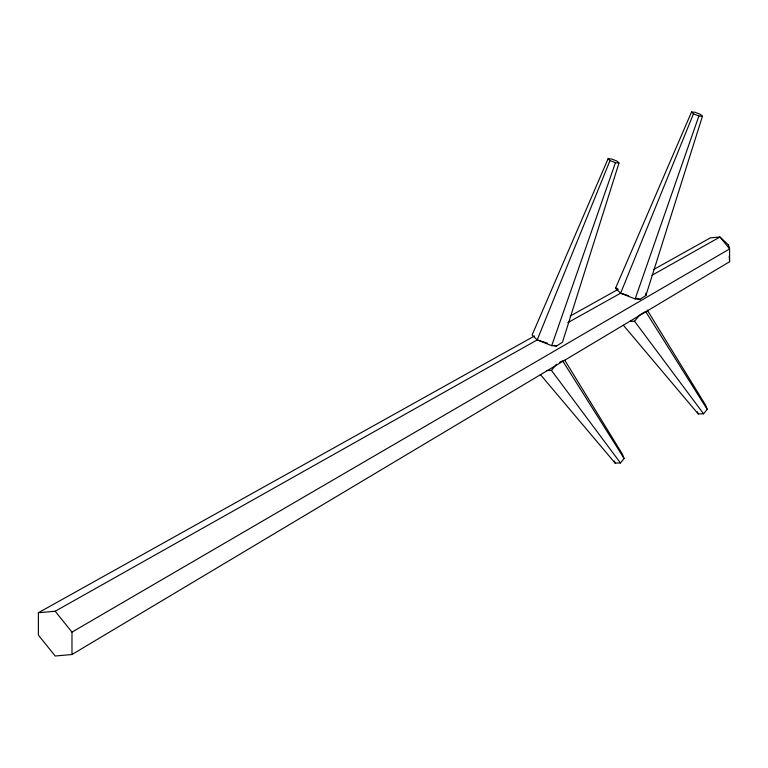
<?xml version="1.0" encoding="UTF-8"?>
<svg xmlns="http://www.w3.org/2000/svg" width="768" height="768" viewBox="0 0 768 768"><rect width="100%" height="100%" fill="white"/><g stroke="black" fill="none" stroke-linecap="round" stroke-linejoin="round"><path stroke-width="1.15" d="M618.998 162.998L562.464 342.221L556.531 346.051L551.712 345.648L537.197 339.926L532.109 334.992L608.112 158.707L611.645 159.005L617.088 161.146L618.998 162.998L615.456 162.71L610.022 160.56L608.112 158.707M645.898 295.507L702.432 116.285L700.522 114.432L695.078 112.282L691.546 111.994L615.542 288.269L620.63 293.213L635.146 298.934L639.965 299.338L645.898 295.507L645.773 293.213M551.712 345.648L615.456 162.71M635.146 298.934L698.899 115.987L702.432 116.285M537.197 339.926L610.022 160.56M628.666 295.757L620.65 293.174L693.456 113.846L691.546 111.994M546.701 370.531L551.453 370.416L556.55 364.214M629.798 321.36L634.55 321.235L639.648 315.043L645.629 311.501L707.213 409.354L703.565 413.798L698.218 413.933L623.376 325.248M540.278 374.429L615.12 463.104L620.467 462.97L624.125 458.525L622.435 454.214L564.797 360.269M534.557 335.952L38.4 612.73L38.4 635.117L55.19 656.006L71.981 654.509L729.6 261.734L729.6 248.938L728.429 244.934L720 236.995L710.41 237.859L653.885 269.386M559.546 362.448L561.542 361.267M71.981 654.509L71.981 632.122L729.6 248.938L720 236.995L651.907 275.328M38.4 612.73L55.19 611.232L537.206 339.898L547.488 343.19M567.811 322.666L620.65 293.174M570.144 316.099L618.298 289.238M615.542 288.269L617.501 288.432M636.576 298.262L639.965 299.338M554.275 345.341L556.531 346.051M693.456 113.846L698.899 115.987M55.19 611.232L71.981 632.122M634.55 321.235L703.565 413.798M551.453 370.416L620.467 462.97M562.541 360.682L624.125 458.525M647.261 310.07L705.523 405.043L707.213 409.354M697.363 411.773L698.218 413.933M614.275 460.954L615.12 463.104M728.429 244.934L728.582 247.171M729.206 256.128L729.6 261.734"/></g></svg>
